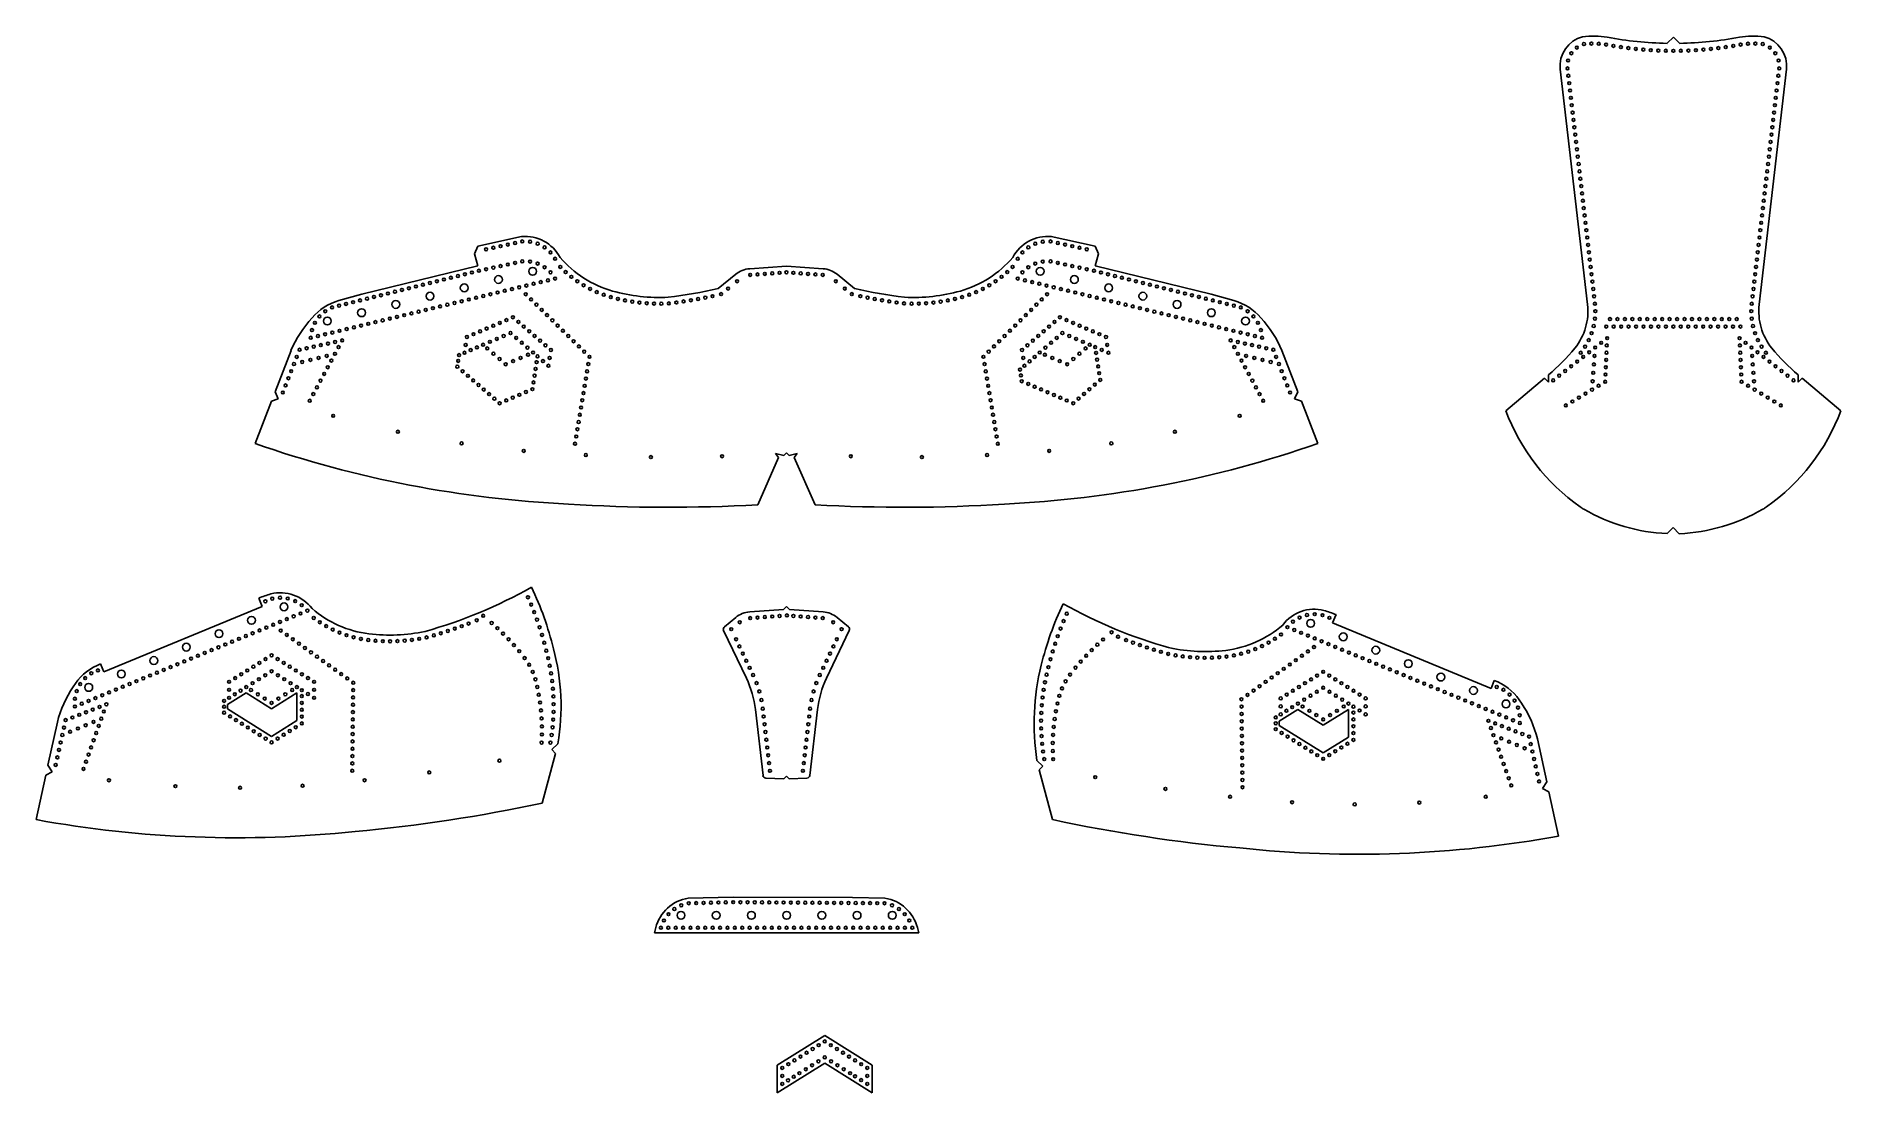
# Model space of a CAD drawing. Extents: x -5695 to -4772, y -40706 to -40166.
import ezdxf

# ---------------------------------------------------------------- set-up
doc = ezdxf.new("R2010")
doc.units = 0
doc.header["$MEASUREMENT"] = 0
for name, color, linetype in [('11_CUT_1', 7, 'Continuous'), ('12_HOLE_015MM', 7, 'Continuous'), ('13_HOLE_4MM', 7, 'Continuous')]:
    doc.layers.add(name, color=color, linetype=linetype)

msp = doc.modelspace()

# ---------------------------------------------------------------- linework, layer by layer
at = {"layer": '11_CUT_1', "color": 7, "linetype": 'Continuous', "lineweight": 25}
for p, q in [((-4861.27, -40169.97), (-4858.07, -40166.77)), ((-4854.87, -40169.97), (-4858.07, -40166.77)), ((-4915.95, -40183.2), (-4901.91, -40303.37)), ((-4800.19, -40183.2), (-4814.23, -40303.37)), ((-5446.58, -40268.64), (-5468.96, -40273.5)), ((-5175.89, -40268.64), (-5153.51, -40273.5)), ((-5470.64, -40277.54), (-5468.96, -40273.5)), ((-5468.96, -40283.66), (-5470.64, -40277.54)), ((-5151.83, -40277.54), (-5153.51, -40273.5)), ((-5153.51, -40283.66), (-5151.83, -40277.54)), ((-5468.96, -40283.66), (-5528.16, -40298.15)), ((-5346.04, -40295.19), (-5337.12, -40287.92)), ((-5311.23, -40283.73), (-5330.01, -40285.09)), ((-5311.23, -40283.73), (-5292.46, -40285.09)), ((-5276.43, -40295.19), (-5285.35, -40287.92)), ((-5153.51, -40283.66), (-5094.3, -40298.15)), ((-5539.9, -40301.31), (-5528.16, -40298.15)), ((-5082.57, -40301.31), (-5094.3, -40298.15)), ((-5564.37, -40326.92), (-5572.48, -40347.91)), ((-5058.1, -40326.92), (-5049.99, -40347.91)), ((-4923.87, -40341.02), (-4943.68, -40357.58)), ((-4921.84, -40343.05), (-4923.87, -40341.02)), ((-4921.84, -40343.05), (-4921.84, -40339.32)), ((-4794.29, -40343.05), (-4794.29, -40339.32)), ((-4794.29, -40343.05), (-4792.26, -40341.02)), ((-4792.26, -40341.02), (-4772.46, -40357.58)), ((-5574.35, -40352.77), (-5582.7, -40374.38)), ((-5574.35, -40352.77), (-5570.88, -40351.56)), ((-5570.88, -40351.56), (-5572.48, -40347.91)), ((-5051.59, -40351.56), (-5049.99, -40347.91)), ((-5048.11, -40352.77), (-5051.59, -40351.56)), ((-5048.11, -40352.77), (-5039.77, -40374.38)), ((-5315.26, -40381.56), (-5325.92, -40405.59)), ((-5315.26, -40381.56), (-5316.8, -40379.38)), ((-5312.65, -40380.51), (-5316.8, -40379.38)), ((-5312.65, -40380.51), (-5311.23, -40379.09)), ((-5309.82, -40380.51), (-5311.23, -40379.09)), ((-5309.82, -40380.51), (-5305.67, -40379.38)), ((-5307.21, -40381.56), (-5305.67, -40379.38)), ((-5307.21, -40381.56), (-5296.55, -40405.59)), ((-4858.11, -40417.31), (-4861.19, -40420.39)), ((-4858.11, -40417.31), (-4855.03, -40420.4)), ((-5579.1, -40457.59), (-5580.87, -40453.28)), ((-5660.07, -40490.99), (-5579.1, -40457.59)), ((-5342.92, -40467.91), (-5337.12, -40463.18)), ((-5312.82, -40459.1), (-5330.01, -40460.35)), ((-5312.82, -40459.1), (-5311.23, -40457.52)), ((-5309.65, -40459.1), (-5311.23, -40457.52)), ((-5309.65, -40459.1), (-5292.46, -40460.35)), ((-5279.55, -40467.91), (-5285.35, -40463.18)), ((-5032.2, -40466.02), (-5030.42, -40461.71)), ((-5343.35, -40469.82), (-5331.72, -40494.22)), ((-5279.12, -40469.82), (-5290.75, -40494.22)), ((-4951.23, -40499.41), (-5032.2, -40466.02)), ((-5663.49, -40487.66), (-5661.75, -40486.91)), ((-5660.07, -40490.99), (-5661.75, -40486.91)), ((-4951.23, -40499.41), (-4949.55, -40495.34)), ((-4947.8, -40496.09), (-4949.55, -40495.34)), ((-5596.76, -40507.71), (-5587.23, -40501.75)), ((-5596.76, -40507.71), (-5596.76, -40509.94)), ((-5574.3, -40523.97), (-5596.76, -40509.94)), ((-5574.3, -40509.82), (-5587.23, -40501.75)), ((-5561.38, -40501.75), (-5574.3, -40509.82)), ((-5561.38, -40501.75), (-5561.38, -40515.9)), ((-5323.21, -40543.84), (-5327.11, -40510.23)), ((-5299.26, -40543.84), (-5295.36, -40510.23)), ((-5059.45, -40516.14), (-5049.92, -40510.18)), ((-5036.99, -40518.25), (-5049.92, -40510.18)), ((-5024.07, -40510.18), (-5036.99, -40518.25)), ((-5024.07, -40510.18), (-5024.07, -40524.33)), ((-5683.77, -40516.71), (-5688.57, -40538.69)), ((-5574.3, -40523.97), (-5561.38, -40515.9)), ((-5059.45, -40516.14), (-5059.45, -40518.37)), ((-5036.99, -40532.4), (-5059.45, -40518.37)), ((-5431.08, -40530.71), (-5428.06, -40527.77)), ((-5036.99, -40532.4), (-5024.07, -40524.33)), ((-4927.53, -40525.14), (-4922.73, -40547.12)), ((-5429.22, -40532.63), (-5436.09, -40558.01)), ((-5429.22, -40532.63), (-5431.08, -40530.71)), ((-5180.21, -40539.14), (-5183.24, -40536.2)), ((-5689.68, -40543.78), (-5694.62, -40566.42)), ((-5689.68, -40543.78), (-5686.43, -40542.06)), ((-5686.43, -40542.06), (-5688.57, -40538.69)), ((-5312.65, -40545.61), (-5321.7, -40545.24)), ((-5312.65, -40545.61), (-5311.23, -40544.19)), ((-5311.23, -40544.19), (-5309.82, -40545.61)), ((-5309.82, -40545.61), (-5300.77, -40545.24)), ((-5182.07, -40541.06), (-5180.21, -40539.14)), ((-5182.07, -40541.06), (-5175.21, -40566.44)), ((-4924.87, -40550.49), (-4922.73, -40547.12)), ((-4921.62, -40552.21), (-4924.87, -40550.49)), ((-4921.62, -40552.21), (-4916.68, -40574.85)), ((-5361.37, -40606.6), (-5338.48, -40606.06)), ((-5338.48, -40606.06), (-5277.52, -40606.21)), ((-5277.52, -40606.21), (-5260.91, -40606.6)), ((-5377.98, -40621.58), (-5378.65, -40624.19)), ((-5243.62, -40624.19), (-5378.65, -40624.19)), ((-5244.3, -40621.58), (-5243.62, -40624.19)), ((-5291.65, -40676.71), (-5315.9, -40691.86)), ((-5267.41, -40691.86), (-5291.65, -40676.71)), ((-5291.65, -40690.86), (-5315.9, -40706.01)), ((-5315.9, -40706.01), (-5315.9, -40691.86)), ((-5267.41, -40706.01), (-5291.65, -40690.86)), ((-5267.41, -40691.86), (-5267.41, -40706.01))]:
    msp.add_line(p, q, dxfattribs=at)
for centre, radius, start, end in [((-4900.39, -40181.67), 15.63, 105.05276, -174.37843), ((-4899.21, -40213.99), 47.7, 81.07582, 96.31259), ((-4858.07, -39987.21), 182.79, -100.63566, -91.00408), ((-4858.07, -39987.21), 182.79, -88.99592, -79.36434), ((-4816.93, -40213.99), 47.7, 83.68741, 98.92418), ((-4815.75, -40181.67), 15.63, -5.62157, 74.94724), ((-5444.78, -40288.8), 20.25, 28.06048, 95.11665), ((-5177.69, -40288.8), 20.25, 84.88335, 151.93952), ((-5385.12, -40243.69), 54.89, -139.58127, -105.84958), ((-5237.35, -40243.69), 54.89, -74.15042, -40.41873), ((-5329.09, -40297.76), 12.7, 94.14516, 129.21373), ((-5293.38, -40297.76), 12.7, 50.78627, 85.85484), ((-5376.25, -40211.02), 88.74, -105.59675, -86.98985), ((-5400.66, -40056.77), 244.6, -83.17627, -77.09725), ((-5221.81, -40056.77), 244.6, -102.90275, -96.82373), ((-5246.21, -40211.02), 88.74, -93.01015, -74.40325), ((-5532.11, -40328.26), 28.05, 106.11341, 140.04629), ((-5090.36, -40328.26), 28.05, 39.95371, 73.88659), ((-4931.92, -40306.75), 30.19, -38.65846, 6.42856), ((-4784.22, -40306.75), 30.19, 173.57144, -141.34154), ((-5512.32, -40348.7), 56.43, 137.04539, 157.30243), ((-5110.15, -40348.7), 56.43, 22.69757, 42.95461), ((-4993.56, -40255.12), 110.6, -49.57817, -39.59827), ((-4722.58, -40255.12), 110.6, -140.40173, -130.42183), ((-4845.04, -40320.5), 105.38, -159.39687, -125.11516), ((-4871.1, -40320.5), 105.38, -54.88484, -20.60313), ((-5396.17, -39837.64), 568.23, -109.16375, -92.66371), ((-5226.3, -39837.64), 568.23, -87.33629, -70.83625), ((-5371.74, -39609.81), 797.11, -93.65692, -86.7048), ((-5250.73, -39609.81), 797.11, -93.2952, -86.34308), ((-4891.05, -40385.92), 25.4, -125.11511, -119.98672), ((-4856.79, -40326.56), 93.94, -119.98668, -92.68435), ((-4859.35, -40326.56), 93.94, -87.36598, -60.01332), ((-4825.09, -40385.92), 25.4, -60.01328, -54.88489), ((-5534.08, -40578.57), 133.75, 107.68485, 110.47747), ((-5569.85, -40470.8), 20.25, 36.85398, 103.91015), ((-5561.72, -40234.75), 244.6, -74.38278, -60.54792), ((-5590.7, -40518.59), 165.21, 13.80455, 25.39464), ((-5517.79, -40417.1), 54.89, -130.78778, -97.05609), ((-5329.09, -40473.02), 12.7, 94.14516, 129.21373), ((-5293.38, -40473.02), 12.7, 50.78627, 85.85484), ((-5020.6, -40527.02), 165.21, 154.60536, 166.19545), ((-5049.58, -40243.18), 244.6, -119.45208, -105.61722), ((-5041.45, -40479.23), 20.25, 76.08985, 143.14603), ((-5077.21, -40587), 133.74, 69.5225, 72.31517), ((-5514.02, -40383.46), 88.74, -96.80325, -78.19636), ((-5341.92, -40469.14), 1.59, 129.21374, -154.51211), ((-5280.55, -40469.14), 1.59, -25.48796, 50.78633), ((-5093.5, -40425.53), 54.89, -82.94391, -49.21222), ((-5538.56, -40508.42), 112.18, -9.93167, 15.116), ((-5097.27, -40391.89), 88.74, -101.80364, -83.19675), ((-5651.68, -40513.1), 28.05, 114.9069, 148.83979), ((-5059.55, -40517.45), 125.11, 166.19545, -171.37978), ((-5628.99, -40530.27), 56.43, 145.83889, 166.09592), ((-5377.57, -40516.08), 50.8, 6.61419, 25.48789), ((-5244.9, -40516.08), 50.8, 154.51211, 173.38581), ((-4959.62, -40521.53), 28.05, 31.1602, 65.0931), ((-4982.31, -40538.7), 56.43, 13.90407, 34.16112), ((-5321.64, -40543.66), 1.59, -173.38583, -92.31037), ((-5300.83, -40543.66), 1.59, -87.68963, -6.61417), ((-5603.02, -39778.58), 797.11, -84.86343, -77.9113), ((-5592.33, -40007.47), 568.23, -100.37026, -83.87021), ((-5008.28, -39787.01), 797.11, -102.0887, -95.13657), ((-5018.96, -40015.9), 568.23, -96.12979, -79.62974), ((-5358.38, -40626.63), 20.25, 98.49148, 165.54765), ((-5263.9, -40626.63), 20.25, 14.45235, 81.50852)]:
    msp.add_arc(centre, radius, start, end, dxfattribs=at)
at = {"layer": '12_HOLE_015MM', "color": 7, "linetype": 'Continuous', "lineweight": 25}
for centre in [(-4903.73, -40170.33), (-4899.96, -40170.1), (-4896.2, -40170.2), (-4819.94, -40170.2), (-4816.17, -40170.1), (-4812.41, -40170.33), (-4911.85, -40178.75), (-4910.18, -40175.04), (-4907.37, -40172.12), (-4892.45, -40170.62), (-4888.67, -40171.28), (-4884.87, -40171.88), (-4881.06, -40172.39), (-4877.25, -40172.82), (-4873.42, -40173.18), (-4869.59, -40173.45), (-4865.75, -40173.65), (-4861.91, -40173.77), (-4858.07, -40173.81), (-4854.23, -40173.77), (-4850.39, -40173.65), (-4846.55, -40173.45), (-4842.72, -40173.18), (-4838.89, -40172.82), (-4835.08, -40172.39), (-4831.27, -40171.88), (-4827.47, -40171.28), (-4823.69, -40170.62), (-4808.77, -40172.12), (-4805.96, -40175.04), (-4804.29, -40178.75), (-4912.16, -40182.79), (-4911.72, -40186.55), (-4804.42, -40186.55), (-4803.98, -40182.79), (-4911.28, -40190.3), (-4910.84, -40194.06), (-4910.4, -40197.81), (-4805.73, -40197.81), (-4805.3, -40194.06), (-4804.86, -40190.3), (-4909.97, -40201.56), (-4909.53, -40205.32), (-4806.61, -40205.32), (-4806.17, -40201.56), (-4909.09, -40209.07), (-4908.65, -40212.83), (-4807.49, -40212.83), (-4807.05, -40209.07), (-4908.21, -40216.58), (-4907.77, -40220.34), (-4907.34, -40224.09), (-4808.8, -40224.09), (-4808.37, -40220.34), (-4807.93, -40216.58), (-4906.9, -40227.84), (-4906.46, -40231.6), (-4809.68, -40231.6), (-4809.24, -40227.84), (-4906.02, -40235.35), (-4905.58, -40239.11), (-4905.14, -40242.86), (-4811, -40242.86), (-4810.56, -40239.11), (-4810.12, -40235.35), (-4904.7, -40246.62), (-4904.27, -40250.37), (-4811.87, -40250.37), (-4811.43, -40246.62), (-4903.83, -40254.12), (-4903.39, -40257.88), (-4902.95, -40261.63), (-4813.19, -40261.63), (-4812.75, -40257.88), (-4812.31, -40254.12), (-5446.2, -40271.16), (-5442.21, -40271.28), (-5180.25, -40271.28), (-5176.27, -40271.16), (-4902.51, -40265.39), (-4902.07, -40269.14), (-4814.06, -40269.14), (-4813.63, -40265.39), (-5464.69, -40275.17), (-5460.99, -40274.37), (-5457.29, -40273.56), (-5453.6, -40272.76), (-5449.9, -40271.96), (-5438.36, -40272.3), (-5434.83, -40274.16), (-5431.8, -40276.76), (-5429.43, -40279.97), (-5193.04, -40279.97), (-5190.67, -40276.76), (-5187.64, -40274.16), (-5184.11, -40272.3), (-5172.57, -40271.96), (-5168.87, -40272.76), (-5165.18, -40273.56), (-5161.48, -40274.37), (-5157.78, -40275.17), (-4901.64, -40272.9), (-4901.2, -40276.65), (-4900.76, -40280.4), (-4815.38, -40280.4), (-4814.94, -40276.65), (-4814.5, -40272.9), (-5482.67, -40289.7), (-5479.1, -40288.81), (-5475.53, -40287.91), (-5471.96, -40287.02), (-5468.38, -40286.13), (-5464.69, -40285.33), (-5460.99, -40284.53), (-5457.29, -40283.72), (-5453.6, -40282.92), (-5449.9, -40282.12), (-5446.2, -40281.32), (-5442.21, -40281.44), (-5438.36, -40282.46), (-5434.83, -40284.32), (-5431.8, -40286.92), (-5429.43, -40290.13), (-5426.77, -40284.15), (-5424.04, -40286.78), (-5421.14, -40289.23), (-5329.78, -40288.26), (-5326.02, -40287.98), (-5322.27, -40287.71), (-5318.51, -40287.44), (-5314.76, -40287.17), (-5311.23, -40286.91), (-5307.71, -40287.17), (-5303.96, -40287.44), (-5300.2, -40287.71), (-5296.45, -40287.98), (-5292.69, -40288.26), (-5201.33, -40289.23), (-5198.43, -40286.78), (-5195.7, -40284.15), (-5193.04, -40290.13), (-5190.67, -40286.92), (-5187.64, -40284.32), (-5184.11, -40282.46), (-5180.25, -40281.44), (-5176.27, -40281.32), (-5172.57, -40282.12), (-5168.87, -40282.92), (-5165.18, -40283.72), (-5161.48, -40284.53), (-5157.78, -40285.33), (-5154.09, -40286.13), (-5150.51, -40287.02), (-5146.94, -40287.91), (-5143.37, -40288.81), (-5139.8, -40289.7), (-4900.32, -40284.16), (-4899.88, -40287.91), (-4816.26, -40287.91), (-4815.82, -40284.16), (-5518.4, -40298.61), (-5514.88, -40297.73), (-5511.25, -40296.82), (-5507.68, -40295.93), (-5504.11, -40295.04), (-5500.53, -40294.15), (-5496.96, -40293.26), (-5493.39, -40292.37), (-5489.82, -40291.48), (-5486.25, -40290.59), (-5466.15, -40299.02), (-5462.48, -40298.13), (-5458.81, -40297.24), (-5455.14, -40296.35), (-5451.46, -40295.46), (-5447.79, -40294.57), (-5444.41, -40298.11), (-5444.12, -40293.68), (-5440.45, -40292.78), (-5436.78, -40291.91), (-5433.1, -40291.02), (-5418.08, -40291.49), (-5414.89, -40293.54), (-5411.57, -40295.38), (-5408.13, -40297), (-5404.6, -40298.39), (-5349, -40299.1), (-5344.64, -40298.05), (-5341.06, -40295.23), (-5336.47, -40291.48), (-5286, -40291.48), (-5281.41, -40295.23), (-5277.83, -40298.05), (-5273.47, -40299.1), (-5217.87, -40298.39), (-5214.34, -40297), (-5210.9, -40295.38), (-5207.58, -40293.54), (-5204.39, -40291.49), (-5189.37, -40291.02), (-5185.69, -40291.91), (-5182.02, -40292.78), (-5178.35, -40293.68), (-5178.06, -40298.11), (-5174.68, -40294.57), (-5171.01, -40295.46), (-5167.33, -40296.35), (-5163.66, -40297.24), (-5159.99, -40298.13), (-5156.32, -40299.02), (-5136.22, -40290.59), (-5132.65, -40291.48), (-5129.08, -40292.37), (-5125.51, -40293.26), (-5121.94, -40294.15), (-5118.36, -40295.04), (-5114.79, -40295.93), (-5111.22, -40296.82), (-5107.59, -40297.73), (-5104.07, -40298.61), (-4899.44, -40291.67), (-4899, -40295.42), (-4898.57, -40299.18), (-4817.57, -40299.18), (-4817.13, -40295.42), (-4816.7, -40291.67), (-5546.89, -40306.78), (-5543.4, -40304.84), (-5539.83, -40303.95), (-5536.26, -40303.06), (-5532.68, -40302.17), (-5529.11, -40301.28), (-5525.54, -40300.39), (-5521.97, -40299.5), (-5502.87, -40307.91), (-5499.2, -40307.02), (-5495.53, -40306.13), (-5491.86, -40305.24), (-5488.19, -40304.35), (-5484.51, -40303.46), (-5480.84, -40302.57), (-5477.17, -40301.68), (-5473.5, -40300.8), (-5469.82, -40299.91), (-5441.69, -40300.78), (-5438.98, -40303.44), (-5436.27, -40306.11), (-5400.97, -40299.55), (-5397.35, -40300.48), (-5393.71, -40301.26), (-5390.03, -40301.9), (-5386.33, -40302.38), (-5382.61, -40302.72), (-5378.89, -40302.9), (-5375.16, -40302.93), (-5371.32, -40302.8), (-5367.49, -40302.32), (-5363.77, -40301.79), (-5360.06, -40301.2), (-5356.36, -40300.55), (-5352.68, -40299.86), (-5269.79, -40299.86), (-5266.1, -40300.55), (-5262.4, -40301.2), (-5258.7, -40301.79), (-5254.98, -40302.32), (-5251.15, -40302.8), (-5247.31, -40302.93), (-5243.58, -40302.9), (-5239.86, -40302.72), (-5236.14, -40302.38), (-5232.44, -40301.9), (-5228.76, -40301.26), (-5225.12, -40300.48), (-5221.5, -40299.55), (-5186.2, -40306.11), (-5183.49, -40303.44), (-5180.78, -40300.78), (-5152.64, -40299.91), (-5148.97, -40300.8), (-5145.3, -40301.68), (-5141.63, -40302.57), (-5137.96, -40303.46), (-5134.28, -40304.35), (-5130.61, -40305.24), (-5126.94, -40306.13), (-5123.27, -40307.02), (-5119.6, -40307.91), (-5100.5, -40299.5), (-5096.93, -40300.39), (-5093.36, -40301.28), (-5089.79, -40302.17), (-5086.21, -40303.06), (-5082.64, -40303.95), (-5079.07, -40304.84), (-5075.58, -40306.78), (-4898.13, -40302.95), (-4897.91, -40306.76), (-4818.23, -40306.76), (-4818.01, -40302.95), (-5553.65, -40316.41), (-5552.14, -40312.72), (-5549.85, -40309.45), (-5543.27, -40317.69), (-5539.59, -40316.8), (-5535.92, -40315.91), (-5532.25, -40315.02), (-5528.58, -40314.13), (-5524.91, -40313.24), (-5521.23, -40312.35), (-5517.56, -40311.46), (-5513.89, -40310.57), (-5510.22, -40309.68), (-5506.55, -40308.8), (-5467.77, -40317.07), (-5464.41, -40315.63), (-5461.05, -40314.19), (-5457.69, -40312.75), (-5454.33, -40311.3), (-5450.97, -40309.86), (-5448.2, -40312.25), (-5445.44, -40314.64), (-5442.67, -40317.03), (-5433.56, -40308.77), (-5430.84, -40311.44), (-5428.13, -40314.1), (-5425.42, -40316.77), (-5197.05, -40316.77), (-5194.34, -40314.1), (-5191.63, -40311.44), (-5188.91, -40308.77), (-5179.8, -40317.03), (-5177.03, -40314.64), (-5174.27, -40312.25), (-5171.5, -40309.86), (-5168.14, -40311.3), (-5164.78, -40312.75), (-5161.42, -40314.19), (-5158.06, -40315.63), (-5154.69, -40317.07), (-5115.92, -40308.8), (-5112.25, -40309.68), (-5108.58, -40310.57), (-5104.91, -40311.46), (-5101.24, -40312.35), (-5097.56, -40313.24), (-5093.89, -40314.13), (-5090.22, -40315.02), (-5086.55, -40315.91), (-5082.87, -40316.8), (-5079.2, -40317.69), (-5072.62, -40309.45), (-5070.33, -40312.72), (-5068.82, -40316.41), (-4898.77, -40314.34), (-4898.13, -40310.58), (-4892.36, -40314.62), (-4890.45, -40310.81), (-4888.55, -40314.62), (-4886.64, -40310.81), (-4884.74, -40314.62), (-4882.83, -40310.81), (-4880.93, -40314.62), (-4879.02, -40310.81), (-4877.12, -40314.62), (-4875.21, -40310.81), (-4873.31, -40314.62), (-4871.4, -40310.81), (-4869.5, -40314.62), (-4867.59, -40310.81), (-4865.69, -40314.62), (-4863.78, -40310.81), (-4861.88, -40314.62), (-4859.97, -40310.81), (-4858.07, -40314.62), (-4856.16, -40310.81), (-4854.26, -40314.62), (-4852.35, -40310.81), (-4850.45, -40314.62), (-4848.54, -40310.81), (-4846.64, -40314.62), (-4844.73, -40310.81), (-4842.83, -40314.62), (-4840.92, -40310.81), (-4839.02, -40314.62), (-4837.11, -40310.81), (-4835.21, -40314.62), (-4833.3, -40310.81), (-4831.4, -40314.62), (-4829.49, -40310.81), (-4827.59, -40314.62), (-4825.68, -40310.81), (-4823.78, -40314.62), (-4818.01, -40310.58), (-4817.37, -40314.34), (-5560.01, -40326.48), (-5556.38, -40325.68), (-5554.28, -40320.35), (-5552.75, -40324.89), (-5550.61, -40319.46), (-5549.12, -40324.09), (-5546.94, -40318.57), (-5545.49, -40323.3), (-5541.86, -40322.5), (-5540.07, -40325.13), (-5538.22, -40321.71), (-5475.12, -40323.98), (-5474.5, -40319.95), (-5472.57, -40326.65), (-5471.14, -40318.51), (-5469.4, -40325.29), (-5466.23, -40323.93), (-5464.09, -40325.78), (-5462.72, -40322.43), (-5459.22, -40320.93), (-5455.72, -40319.43), (-5452.22, -40317.93), (-5449.34, -40320.42), (-5446.45, -40322.91), (-5443.57, -40325.39), (-5439.9, -40319.42), (-5437.13, -40321.81), (-5434.36, -40324.2), (-5431.6, -40326.59), (-5422.71, -40319.43), (-5419.99, -40322.1), (-5417.28, -40324.76), (-5205.19, -40324.76), (-5202.48, -40322.1), (-5199.76, -40319.43), (-5190.87, -40326.59), (-5188.11, -40324.2), (-5185.34, -40321.81), (-5182.57, -40319.42), (-5178.9, -40325.39), (-5176.02, -40322.91), (-5173.13, -40320.42), (-5170.25, -40317.93), (-5166.75, -40319.43), (-5163.25, -40320.93), (-5159.75, -40322.43), (-5158.38, -40325.78), (-5156.24, -40323.93), (-5153.49, -40325.11), (-5151.33, -40318.51), (-5150.11, -40326.56), (-5147.97, -40319.95), (-5147.35, -40323.98), (-5084.24, -40321.71), (-5082.4, -40325.13), (-5080.61, -40322.5), (-5076.98, -40323.3), (-5075.53, -40318.57), (-5073.35, -40324.09), (-5071.86, -40319.46), (-5069.72, -40324.89), (-5068.19, -40320.35), (-5066.09, -40325.68), (-5062.46, -40326.48), (-4903.15, -40324.88), (-4901.3, -40321.54), (-4899.83, -40318.01), (-4898.02, -40325.33), (-4894.96, -40322.93), (-4892.07, -40324.25), (-4891.89, -40320.54), (-4824.25, -40320.54), (-4824.07, -40324.25), (-4821.18, -40322.93), (-4818.12, -40325.33), (-4816.31, -40318.01), (-4814.84, -40321.54), (-4812.99, -40324.88), (-5562.86, -40333.75), (-5561.44, -40330.12), (-5558.67, -40332.71), (-5554.48, -40331.67), (-5550.29, -40330.63), (-5546.1, -40329.59), (-5545.6, -40335.4), (-5543.76, -40331.98), (-5541.91, -40328.55), (-5479.41, -40335.11), (-5478.95, -40332.15), (-5478.5, -40329.19), (-5475.74, -40328.01), (-5460.95, -40328.48), (-5457.82, -40331.18), (-5454.69, -40333.89), (-5450.89, -40332.26), (-5447.08, -40330.63), (-5443.28, -40329), (-5440.68, -40327.88), (-5439.41, -40336.25), (-5438.87, -40332.8), (-5438.42, -40329.84), (-5435.63, -40332.24), (-5432.84, -40334.65), (-5432.22, -40330.62), (-5414.57, -40327.43), (-5412.47, -40333.79), (-5411.86, -40330.09), (-5210.61, -40330.09), (-5210, -40333.79), (-5207.9, -40327.43), (-5190.25, -40330.62), (-5189.63, -40334.65), (-5187.01, -40332.39), (-5184.4, -40330.14), (-5181.79, -40327.88), (-5179.19, -40329), (-5175.39, -40330.63), (-5171.58, -40332.26), (-5167.78, -40333.89), (-5164.65, -40331.18), (-5161.52, -40328.48), (-5153.03, -40328.07), (-5152.5, -40331.52), (-5151.97, -40334.98), (-5146.73, -40328.01), (-5080.56, -40328.55), (-5078.71, -40331.98), (-5076.87, -40335.4), (-5076.37, -40329.59), (-5072.18, -40330.63), (-5067.99, -40331.67), (-5063.8, -40332.71), (-5061.03, -40330.12), (-5059.61, -40333.75), (-4910.27, -40334.91), (-4907.21, -40332.51), (-4905.36, -40327.99), (-4904.15, -40330.12), (-4901.08, -40327.72), (-4898.66, -40333.94), (-4898.34, -40329.63), (-4892.58, -40335.39), (-4892.41, -40331.68), (-4892.24, -40327.97), (-4823.9, -40327.97), (-4823.73, -40331.68), (-4823.56, -40335.39), (-4817.8, -40329.63), (-4817.48, -40333.94), (-4815.06, -40327.72), (-4811.99, -40330.12), (-4810.78, -40327.99), (-4808.93, -40332.51), (-4805.87, -40334.91), (-5567.13, -40344.67), (-5565.7, -40341.03), (-5564.28, -40337.39), (-5549.29, -40342.25), (-5547.44, -40338.82), (-5476.71, -40337.45), (-5474, -40339.78), (-5471.3, -40342.12), (-5468.59, -40344.45), (-5440.47, -40343.15), (-5439.94, -40339.7), (-5414.32, -40344.88), (-5413.7, -40341.18), (-5413.09, -40337.49), (-5209.38, -40337.49), (-5208.76, -40341.18), (-5208.15, -40344.88), (-5191.89, -40336.61), (-5191.44, -40339.57), (-5190.98, -40342.53), (-5187.69, -40343.93), (-5184.41, -40345.34), (-5153.66, -40344.26), (-5151.43, -40338.43), (-5150.9, -40341.88), (-5075.03, -40338.82), (-5073.18, -40342.25), (-5058.19, -40337.39), (-5056.77, -40341.03), (-5055.34, -40344.67), (-4919.46, -40342.09), (-4916.4, -40339.7), (-4913.34, -40337.3), (-4899.3, -40342.55), (-4898.98, -40338.24), (-4896.27, -40344.84), (-4892.92, -40342.82), (-4892.75, -40339.11), (-4823.39, -40339.11), (-4823.22, -40342.82), (-4819.87, -40344.84), (-4817.16, -40338.24), (-4816.84, -40342.55), (-4802.8, -40337.3), (-4799.74, -40339.7), (-4796.68, -40342.09), (-5568.55, -40348.31), (-5554.82, -40352.51), (-5552.97, -40349.09), (-5551.13, -40345.67), (-5465.88, -40346.79), (-5463.18, -40349.12), (-5460.47, -40351.46), (-5457.77, -40353.79), (-5454.42, -40352.35), (-5451.06, -40350.92), (-5447.71, -40349.48), (-5444.36, -40348.04), (-5441.01, -40346.61), (-5415.55, -40352.27), (-5414.94, -40348.58), (-5207.53, -40348.58), (-5206.92, -40352.27), (-5181.12, -40346.75), (-5177.84, -40348.16), (-5174.56, -40349.57), (-5171.27, -40350.97), (-5167.99, -40352.38), (-5164.7, -40353.79), (-5161.94, -40351.41), (-5159.18, -40349.03), (-5156.42, -40346.64), (-5071.34, -40345.67), (-5069.5, -40349.09), (-5067.65, -40352.51), (-5053.92, -40348.31), (-4909.65, -40352.9), (-4906.31, -40350.88), (-4902.96, -40348.87), (-4899.62, -40346.85), (-4816.52, -40346.85), (-4813.18, -40348.87), (-4809.83, -40350.88), (-4806.48, -40352.9), (-5542.83, -40360.21), (-5417.4, -40363.37), (-5416.79, -40359.67), (-5416.17, -40355.97), (-5206.3, -40355.97), (-5205.68, -40359.67), (-5205.07, -40363.37), (-5079.64, -40360.21), (-4913, -40354.91), (-4803.14, -40354.91), (-5509.73, -40368.37), (-5418.64, -40370.76), (-5418.02, -40367.06), (-5204.45, -40367.06), (-5203.83, -40370.76), (-5112.74, -40368.37), (-5477.23, -40374.28), (-5445.47, -40378.11), (-5419.25, -40374.46), (-5413.75, -40380.23), (-5380.48, -40381.3), (-5344.13, -40380.85), (-5278.34, -40380.85), (-5241.99, -40381.3), (-5208.72, -40380.23), (-5203.22, -40374.46), (-5176.99, -40378.11), (-5145.24, -40374.28), (-5577.49, -40454.94), (-5573.95, -40453.58), (-5569.99, -40453.1), (-5566.03, -40453.51), (-5562.25, -40454.81), (-5443.3, -40452.85), (-5566.51, -40464.04), (-5563.02, -40462.6), (-5559.53, -40461.16), (-5558.87, -40456.91), (-5556.03, -40459.72), (-5552.77, -40463.45), (-5469.48, -40464.62), (-5466.19, -40462.31), (-5441.67, -40456.63), (-5440.14, -40460.45), (-5438.7, -40464.31), (-5329.78, -40463.52), (-5326.02, -40463.24), (-5322.27, -40462.97), (-5318.51, -40462.7), (-5314.76, -40462.43), (-5311.01, -40462.15), (-5307.71, -40462.43), (-5303.96, -40462.7), (-5300.2, -40462.97), (-5296.45, -40463.24), (-5292.69, -40463.52), (-5169.63, -40465.06), (-5168, -40461.27), (-5052.43, -40465.34), (-5049.04, -40463.24), (-5045.27, -40461.94), (-5041.3, -40461.52), (-5037.34, -40462.01), (-5033.81, -40463.37), (-5590.96, -40474.12), (-5587.47, -40472.68), (-5583.98, -40471.24), (-5580.49, -40469.8), (-5576.99, -40468.36), (-5573.5, -40466.92), (-5570.01, -40465.48), (-5569.61, -40469.9), (-5566.52, -40472.12), (-5563.44, -40474.34), (-5549.66, -40465.63), (-5546.42, -40467.61), (-5543.06, -40469.38), (-5539.59, -40470.91), (-5536.02, -40472.22), (-5532.38, -40473.3), (-5528.67, -40474.13), (-5502.58, -40474.65), (-5498.89, -40474.11), (-5495.12, -40473.4), (-5491.4, -40472.33), (-5487.81, -40471.24), (-5484.24, -40470.09), (-5480.68, -40468.89), (-5477.14, -40467.63), (-5473.62, -40466.32), (-5461.85, -40466.02), (-5458.91, -40468.67), (-5456.04, -40471.44), (-5453.21, -40474.31), (-5437.37, -40468.21), (-5436.13, -40472.13), (-5339.44, -40469.17), (-5336.98, -40474.32), (-5335.11, -40465.64), (-5287.36, -40465.64), (-5285.49, -40474.32), (-5283.03, -40469.17), (-5172.59, -40472.74), (-5171.16, -40468.88), (-5149.44, -40474.45), (-5145.11, -40470.76), (-5141.82, -40473.05), (-5061.64, -40474.06), (-5058.53, -40471.88), (-5055.26, -40468.15), (-5051.77, -40469.59), (-5048.28, -40471.03), (-5044.78, -40472.47), (-5041.29, -40473.91), (-5611.92, -40482.76), (-5608.43, -40481.32), (-5604.94, -40479.88), (-5601.44, -40478.44), (-5597.95, -40477), (-5594.46, -40475.56), (-5574.3, -40482.52), (-5560.35, -40476.56), (-5557.26, -40478.78), (-5554.17, -40481), (-5551.08, -40483.22), (-5524.91, -40474.72), (-5521.2, -40475.09), (-5517.47, -40475.3), (-5513.74, -40475.37), (-5510.01, -40475.28), (-5506.29, -40475.04), (-5450.46, -40477.31), (-5447.75, -40480.4), (-5435, -40476.09), (-5433.94, -40480.16), (-5335.24, -40477.97), (-5333.5, -40481.62), (-5288.97, -40481.62), (-5287.23, -40477.97), (-5175.16, -40480.56), (-5173.93, -40476.64), (-5158.09, -40482.74), (-5155.25, -40479.87), (-5152.39, -40477.1), (-5137.68, -40474.75), (-5134.16, -40476.06), (-5130.62, -40477.32), (-5127.06, -40478.52), (-5123.49, -40479.67), (-5119.89, -40480.76), (-5116.18, -40481.83), (-5112.41, -40482.54), (-5108.72, -40483.08), (-5105.01, -40483.47), (-5101.29, -40483.71), (-5097.56, -40483.8), (-5093.83, -40483.73), (-5090.1, -40483.52), (-5086.39, -40483.15), (-5082.62, -40482.56), (-5078.92, -40481.73), (-5075.28, -40480.65), (-5071.71, -40479.34), (-5068.24, -40477.8), (-5064.88, -40476.04), (-5047.86, -40482.77), (-5044.77, -40480.55), (-5041.68, -40478.33), (-5037.8, -40475.35), (-5034.3, -40476.79), (-5030.81, -40478.23), (-5027.32, -40479.67), (-5023.83, -40481.11), (-5020.33, -40482.55), (-5666.41, -40491.69), (-5663.02, -40490.26), (-5636.37, -40492.84), (-5632.88, -40491.4), (-5629.39, -40489.96), (-5625.9, -40488.52), (-5622.4, -40487.08), (-5618.91, -40485.64), (-5615.42, -40484.2), (-5589.81, -40492.21), (-5586.71, -40490.27), (-5583.61, -40488.33), (-5580.51, -40486.39), (-5577.54, -40492.7), (-5577.41, -40484.46), (-5574.3, -40490.68), (-5571.2, -40484.46), (-5571.07, -40492.7), (-5568.1, -40486.39), (-5565, -40488.33), (-5561.9, -40490.27), (-5558.8, -40492.21), (-5548, -40485.44), (-5544.91, -40487.65), (-5541.82, -40489.87), (-5538.73, -40492.09), (-5445, -40483.94), (-5442.7, -40487.37), (-5440.86, -40491), (-5432.98, -40483.99), (-5432.16, -40487.85), (-5431.48, -40491.74), (-5331.76, -40485.28), (-5330.02, -40488.93), (-5328.28, -40492.58), (-5294.19, -40492.58), (-5292.45, -40488.93), (-5290.71, -40485.28), (-5178.32, -40492.42), (-5177.36, -40488.59), (-5176.3, -40484.52), (-5166.3, -40492.37), (-5163.55, -40488.83), (-5160.84, -40485.73), (-5060.21, -40491.65), (-5057.12, -40489.43), (-5054.04, -40487.21), (-5050.95, -40484.99), (-5040.09, -40492.89), (-5036.99, -40490.95), (-5033.89, -40492.89), (-5016.84, -40483.99), (-5013.35, -40485.43), (-5009.85, -40486.87), (-5006.36, -40488.31), (-5002.87, -40489.75), (-4999.37, -40491.19), (-4995.88, -40492.63), (-5673.85, -40500.81), (-5672.09, -40497.23), (-5669.56, -40494.14), (-5657.33, -40501.48), (-5653.84, -40500.04), (-5650.35, -40498.6), (-5646.85, -40497.16), (-5643.36, -40495.72), (-5639.87, -40494.28), (-5596.01, -40496.08), (-5596.01, -40500.16), (-5592.91, -40494.15), (-5590.16, -40500.58), (-5587.23, -40498.75), (-5584.83, -40500.25), (-5584, -40496.74), (-5580.77, -40494.72), (-5567.84, -40494.72), (-5564.61, -40496.74), (-5563.78, -40500.25), (-5561.38, -40498.75), (-5558.84, -40500.34), (-5555.72, -40502.29), (-5555.7, -40494.15), (-5552.6, -40496.08), (-5552.6, -40500.16), (-5535.64, -40494.31), (-5532.6, -40500.28), (-5532.56, -40496.53), (-5439.51, -40494.79), (-5438.56, -40498.69), (-5430.94, -40495.65), (-5430.55, -40499.58), (-5326.51, -40496.72), (-5325.09, -40500.98), (-5297.38, -40500.98), (-5295.96, -40496.72), (-5179.82, -40500.17), (-5179.14, -40496.28), (-5170.43, -40499.43), (-5168.59, -40495.8), (-5072.57, -40500.52), (-5069.48, -40498.3), (-5066.39, -40496.08), (-5063.3, -40493.87), (-5052.5, -40500.64), (-5049.4, -40498.7), (-5046.29, -40496.76), (-5043.19, -40494.82), (-5040.22, -40501.13), (-5036.99, -40499.11), (-5033.76, -40501.13), (-5030.79, -40494.82), (-5027.69, -40496.76), (-5024.59, -40498.7), (-5021.49, -40500.64), (-4992.39, -40494.07), (-4988.89, -40495.51), (-4985.4, -40496.95), (-4981.91, -40498.39), (-4978.42, -40499.83), (-4974.92, -40501.27), (-4948.28, -40498.69), (-4944.88, -40500.12), (-5674.8, -40508.68), (-5674.77, -40504.69), (-5671.3, -40507.24), (-5667.81, -40505.8), (-5665.66, -40510.24), (-5664.32, -40504.36), (-5662.19, -40508.9), (-5660.83, -40502.92), (-5660.02, -40511.23), (-5658.72, -40507.56), (-5598.55, -40505.83), (-5598.55, -40508.82), (-5596.01, -40504.24), (-5593.08, -40502.41), (-5581.32, -40502.44), (-5577.81, -40504.64), (-5574.3, -40506.83), (-5570.8, -40504.64), (-5567.29, -40502.44), (-5558.84, -40503.34), (-5558.84, -40506.83), (-5558.84, -40510.32), (-5552.6, -40504.24), (-5532.73, -40511.52), (-5532.69, -40507.77), (-5532.64, -40504.03), (-5437.77, -40502.65), (-5437.13, -40506.64), (-5436.65, -40510.68), (-5430.3, -40503.52), (-5430.23, -40511.42), (-5430.19, -40507.47), (-5324.03, -40505.35), (-5323.33, -40509.79), (-5299.14, -40509.79), (-5298.44, -40505.35), (-5180.75, -40508.01), (-5180.36, -40504.08), (-5173.53, -40511.07), (-5172.73, -40507.12), (-5171.79, -40503.22), (-5078.74, -40504.96), (-5078.7, -40508.71), (-5075.65, -40502.74), (-5058.7, -40504.51), (-5058.7, -40508.59), (-5055.77, -40510.84), (-5055.6, -40502.57), (-5052.84, -40509.01), (-5049.92, -40507.18), (-5047.52, -40508.68), (-5046.69, -40505.16), (-5044.01, -40510.87), (-5043.45, -40503.15), (-5030.53, -40503.15), (-5029.97, -40510.87), (-5027.3, -40505.16), (-5026.47, -40508.68), (-5024.07, -40507.18), (-5021.53, -40508.77), (-5018.41, -40510.72), (-5018.39, -40502.57), (-5015.29, -40504.51), (-5015.29, -40508.59), (-4971.43, -40502.71), (-4967.94, -40504.15), (-4964.44, -40505.59), (-4960.95, -40507.03), (-4957.46, -40508.47), (-4953.96, -40509.91), (-4950.47, -40511.35), (-4941.73, -40502.57), (-4939.21, -40505.66), (-4937.45, -40509.24), (-5680.37, -40519.42), (-5679.52, -40515.61), (-5676.06, -40514.27), (-5673.26, -40519.9), (-5672.59, -40512.93), (-5669.28, -40518.23), (-5669.12, -40511.58), (-5665.3, -40516.56), (-5662.62, -40518.56), (-5661.32, -40514.89), (-5598.55, -40511.82), (-5595.52, -40513.71), (-5592.49, -40515.61), (-5589.46, -40517.5), (-5586.43, -40519.39), (-5561.93, -40519.24), (-5558.84, -40513.81), (-5558.84, -40517.31), (-5532.82, -40519.02), (-5532.78, -40515.27), (-5436.33, -40514.75), (-5436.15, -40518.86), (-5430.73, -40519.29), (-5430.41, -40515.36), (-5322.87, -40513.76), (-5322.41, -40517.72), (-5300.06, -40517.72), (-5299.6, -40513.76), (-5181.11, -40515.9), (-5181.07, -40519.85), (-5181, -40511.95), (-5174.65, -40519.11), (-5174.17, -40515.07), (-5078.65, -40512.46), (-5078.61, -40516.2), (-5078.57, -40519.95), (-5061.24, -40514.26), (-5061.24, -40517.25), (-5061.24, -40520.25), (-5058.7, -40512.67), (-5040.5, -40513.07), (-5036.99, -40515.26), (-5033.48, -40513.07), (-5021.53, -40511.77), (-5021.53, -40515.26), (-5021.53, -40518.75), (-5015.29, -40512.67), (-4952.58, -40515.99), (-4951.28, -40519.66), (-4949.11, -40517.33), (-4946.98, -40512.79), (-4945.64, -40518.67), (-4943.49, -40514.23), (-4942.17, -40520.01), (-4939.99, -40515.67), (-4936.53, -40513.12), (-4936.5, -40517.11), (-5682.07, -40527.05), (-5681.22, -40523.23), (-5677.24, -40521.57), (-5666.51, -40529.55), (-5665.21, -40525.89), (-5663.92, -40522.22), (-5583.4, -40521.29), (-5580.37, -40523.18), (-5577.34, -40525.08), (-5574.3, -40526.97), (-5571.21, -40525.04), (-5568.12, -40523.1), (-5565.03, -40521.17), (-5532.91, -40526.51), (-5532.86, -40522.77), (-5436.34, -40527.12), (-5436.16, -40522.98), (-5431.81, -40527.12), (-5431.2, -40523.21), (-5321.95, -40521.69), (-5321.49, -40525.65), (-5321.03, -40529.62), (-5301.44, -40529.62), (-5300.98, -40525.65), (-5300.52, -40521.69), (-5180.89, -40523.79), (-5180.56, -40527.72), (-5175.15, -40527.29), (-5174.97, -40523.18), (-5078.52, -40523.7), (-5078.48, -40527.45), (-5058.21, -40522.14), (-5055.18, -40524.04), (-5052.15, -40525.93), (-5049.12, -40527.82), (-5046.08, -40529.72), (-5027.71, -40529.6), (-5024.62, -40527.67), (-5021.53, -40522.24), (-5021.53, -40525.74), (-4949.98, -40523.32), (-4948.68, -40526.99), (-4946, -40524.99), (-4942.02, -40526.66), (-4938.71, -40521.36), (-4938.04, -40528.33), (-4935.24, -40522.7), (-4931.77, -40524.04), (-4930.92, -40527.85), (-5684.62, -40538.49), (-5683.77, -40534.67), (-5682.92, -40530.86), (-5669.11, -40536.88), (-5667.81, -40533.22), (-5533.04, -40537.76), (-5533, -40534.01), (-5532.95, -40530.26), (-5457.87, -40536.35), (-5320.57, -40533.58), (-5320.11, -40537.55), (-5302.36, -40537.55), (-5301.9, -40533.58), (-5180.1, -40531.64), (-5179.49, -40535.54), (-5175.13, -40531.41), (-5174.96, -40535.55), (-5078.43, -40531.19), (-5078.39, -40534.94), (-5078.35, -40538.69), (-5043.05, -40531.61), (-5040.02, -40533.51), (-5036.99, -40535.4), (-5033.9, -40533.47), (-5030.81, -40531.53), (-4947.38, -40530.65), (-4946.08, -40534.31), (-4944.78, -40537.98), (-4934.05, -40530), (-4930.07, -40531.66), (-4929.22, -40535.48), (-5670.41, -40540.54), (-5657.39, -40546.34), (-5533.08, -40541.5), (-5526.76, -40546.35), (-5493.72, -40542.34), (-5319.65, -40541.51), (-5302.82, -40541.51), (-5153.43, -40544.76), (-5078.3, -40542.44), (-5078.26, -40546.19), (-4943.49, -40541.64), (-4942.19, -40545.31), (-4928.37, -40539.29), (-4927.53, -40543.1), (-4926.68, -40546.92), (-5623.42, -40549.34), (-5590.4, -40550.19), (-5558.44, -40549.12), (-5117.57, -40550.77), (-5084.54, -40554.78), (-5078.21, -40549.93), (-5052.86, -40557.57), (-4953.91, -40554.77), (-4940.89, -40548.97), (-5020.89, -40558.64), (-4987.87, -40557.75), (-5368.5, -40612.1), (-5364.99, -40610.2), (-5361.14, -40609.14), (-5357.36, -40609.05), (-5353.58, -40608.96), (-5349.8, -40608.87), (-5346.01, -40608.78), (-5342.23, -40608.69), (-5338.45, -40608.6), (-5334.77, -40608.63), (-5331.09, -40608.65), (-5327.4, -40608.68), (-5323.72, -40608.7), (-5320.04, -40608.73), (-5316.36, -40608.76), (-5312.68, -40608.78), (-5309, -40608.81), (-5305.31, -40608.83), (-5301.63, -40608.86), (-5297.95, -40608.88), (-5294.27, -40608.91), (-5290.53, -40608.94), (-5286.91, -40608.96), (-5283.23, -40608.99), (-5279.54, -40609.01), (-5275.86, -40609.04), (-5272.18, -40609.06), (-5268.5, -40609.09), (-5264.82, -40609.11), (-5261.14, -40609.14), (-5257.29, -40610.2), (-5253.78, -40612.1), (-5375.37, -40621.65), (-5373.82, -40617.97), (-5371.59, -40621.65), (-5371.49, -40614.73), (-5367.81, -40621.65), (-5364.03, -40621.65), (-5360.25, -40621.65), (-5356.48, -40621.65), (-5352.7, -40621.65), (-5348.92, -40621.65), (-5345.14, -40621.65), (-5341.36, -40621.65), (-5337.59, -40621.65), (-5333.81, -40621.65), (-5330.03, -40621.65), (-5326.25, -40621.65), (-5322.47, -40621.65), (-5318.7, -40621.65), (-5314.92, -40621.65), (-5311.14, -40621.65), (-5307.36, -40621.65), (-5303.58, -40621.65), (-5299.8, -40621.65), (-5296.03, -40621.65), (-5292.25, -40621.65), (-5288.47, -40621.65), (-5284.69, -40621.65), (-5280.91, -40621.65), (-5277.14, -40621.65), (-5273.36, -40621.65), (-5269.58, -40621.65), (-5265.8, -40621.65), (-5262.02, -40621.65), (-5258.24, -40621.65), (-5254.47, -40621.65), (-5250.79, -40614.73), (-5250.69, -40621.65), (-5248.46, -40617.97), (-5246.91, -40621.65), (-5300.95, -40685.51), (-5297.85, -40683.58), (-5294.75, -40681.64), (-5291.65, -40679.7), (-5288.55, -40681.64), (-5285.45, -40683.58), (-5282.35, -40685.51), (-5313.36, -40693.26), (-5310.26, -40691.33), (-5307.16, -40689.39), (-5304.58, -40695.94), (-5304.06, -40687.45), (-5301.34, -40693.92), (-5298.11, -40691.9), (-5294.88, -40689.88), (-5291.65, -40687.86), (-5288.42, -40689.88), (-5285.19, -40691.9), (-5281.96, -40693.92), (-5279.25, -40687.45), (-5278.73, -40695.94), (-5276.15, -40689.39), (-5273.05, -40691.33), (-5269.95, -40693.26), (-5313.36, -40697.34), (-5313.36, -40701.42), (-5310.43, -40699.59), (-5307.5, -40697.77), (-5276.19, -40697.52), (-5273.07, -40699.47), (-5269.95, -40697.34), (-5269.95, -40701.42)]:
    msp.add_circle(centre, 0.75, dxfattribs=at)
at = {"layer": '13_HOLE_4MM', "color": 7, "linetype": 'Continuous', "lineweight": 25}
for centre in [(-5458.37, -40290.62), (-5440.89, -40286.39), (-5181.58, -40286.39), (-5164.1, -40290.62), (-5493.35, -40299.09), (-5475.86, -40294.86), (-5146.61, -40294.86), (-5129.12, -40299.09), (-5528.32, -40307.56), (-5510.83, -40303.32), (-5111.64, -40303.32), (-5094.15, -40307.56), (-5545.81, -40311.79), (-5076.66, -40311.79), (-5584.56, -40464.64), (-5567.93, -40457.78), (-5043.37, -40466.21), (-5601.19, -40471.49), (-5026.74, -40473.07), (-5617.83, -40478.35), (-5010.1, -40479.92), (-5651.1, -40492.06), (-5634.46, -40485.21), (-4993.47, -40486.78), (-4976.84, -40493.64), (-5667.73, -40498.92), (-4960.2, -40500.49), (-4943.57, -40507.35), (-5365.11, -40615.32), (-5347.12, -40615.32), (-5329.13, -40615.32), (-5311.14, -40615.32), (-5293.15, -40615.32), (-5275.15, -40615.32), (-5257.16, -40615.32)]:
    msp.add_circle(centre, 2, dxfattribs=at)

doc.saveas('drawing.dxf')
